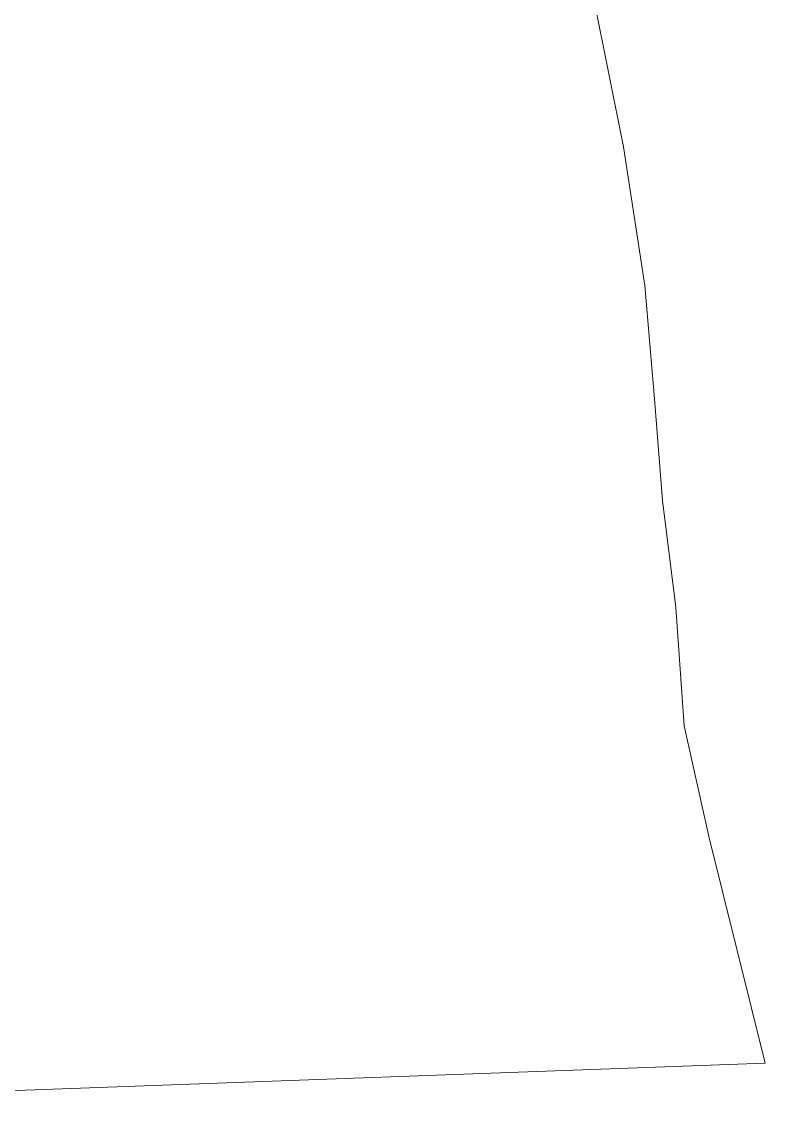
# Model space of a CAD drawing. Header units: millimetres. Extents: x 1956 to 626126, y 2654 to 1331070.
# Drawn here: x 624925.6 to 625073.9, y 1330421.8 to 1330638.6 of the extents above; entities that cross this region are included whole.
import ezdxf

# ---------------------------------------------------------------- set-up
doc = ezdxf.new("R2010")
doc.units = ezdxf.units.MM

msp = doc.modelspace()

# ---------------------------------------------------------------- linework, layer by layer
at = {"color": 1, "lineweight": 0}
for p, q in [((625045.62, 1330613.66), (625039.87, 1330642.09)), ((625049.85, 1330585.99), (625045.62, 1330613.66)), ((625051.77, 1330563.38), (625049.85, 1330585.99)), ((625053.41, 1330543.06), (625051.77, 1330563.38)), ((625056.08, 1330521.73), (625053.41, 1330543.06)), ((625057.74, 1330498.11), (625056.08, 1330521.73)), ((625062.7, 1330475.78), (625057.74, 1330498.11)), ((625073.89, 1330430.86), (625062.7, 1330475.78)), ((624827.48, 1330421.85), (625073.89, 1330430.86))]:
    msp.add_line(p, q, dxfattribs=at)

doc.saveas('drawing.dxf')
